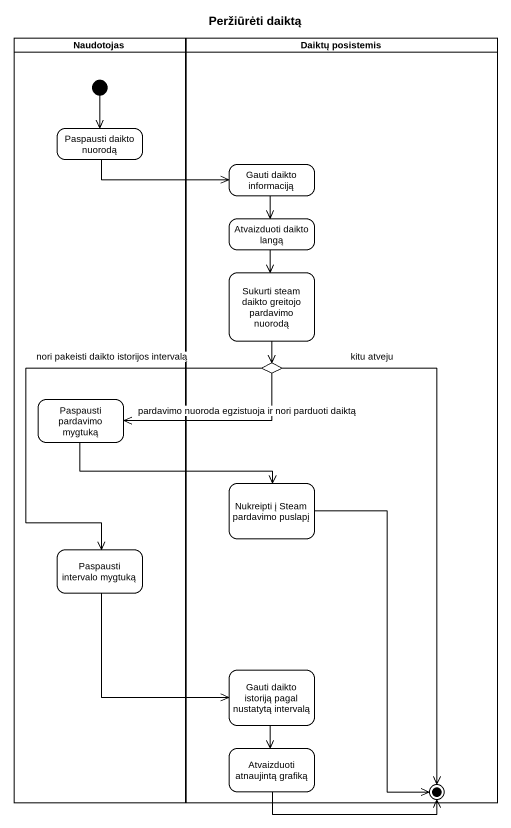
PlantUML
@startuml
title Peržiūrėti daiktą
hide empty description
state Naudotojas <<partition>> {
  state "Paspausti daikto nuorodą" as Paspausti_daikto_nuorodą
  state "Paspausti pardavimo mygtuką" as Paspausti_pardavimo_mygtuką
  state "Paspausti intervalo mygtuką" as Paspausti_intervalo_mygtuką
  [*] --> Paspausti_daikto_nuorodą
}
state "Daiktų posistemis" as Daiktų_posistemis <<partition>> {
  state "Gauti daikto informaciją" as Gauti_daikto_informaciją
  state "Atvaizduoti daikto langą" as Atvaizduoti_daikto_langą
  state "Sukurti steam daikto greitojo pardavimo nuorodą" as Sukurti_steam_daikto
  state choice1 <<choice>>
  state "Nukreipti į Steam pardavimo puslapį" as Nukreipti_į_Steam_pardavimo
  state "Gauti daikto istoriją pagal nustatytą intervalą" as Gauti_daikto_istoriją_pagal
  state "Atvaizduoti atnaujintą grafiką" as Atvaizduoti_atnaujintą
  choice1 --> [*] : kitu atveju
  Nukreipti_į_Steam_pardavimo --> [*]
  Atvaizduoti_atnaujintą -right-> [*]
}
Paspausti_daikto_nuorodą -right-> Gauti_daikto_informaciją
Gauti_daikto_informaciją --> Atvaizduoti_daikto_langą
Atvaizduoti_daikto_langą --> Sukurti_steam_daikto
Sukurti_steam_daikto --> choice1
choice1 -left-> Paspausti_pardavimo_mygtuką : pardavimo nuoroda egzistuoja ir nori parduoti daiktą
choice1 --> Paspausti_intervalo_mygtuką : nori pakeisti daikto istorijos intervalą
Paspausti_pardavimo_mygtuką -right-> Nukreipti_į_Steam_pardavimo
Paspausti_intervalo_mygtuką --> Gauti_daikto_istoriją_pagal
Gauti_daikto_istoriją_pagal --> Atvaizduoti_atnaujintą
@enduml
